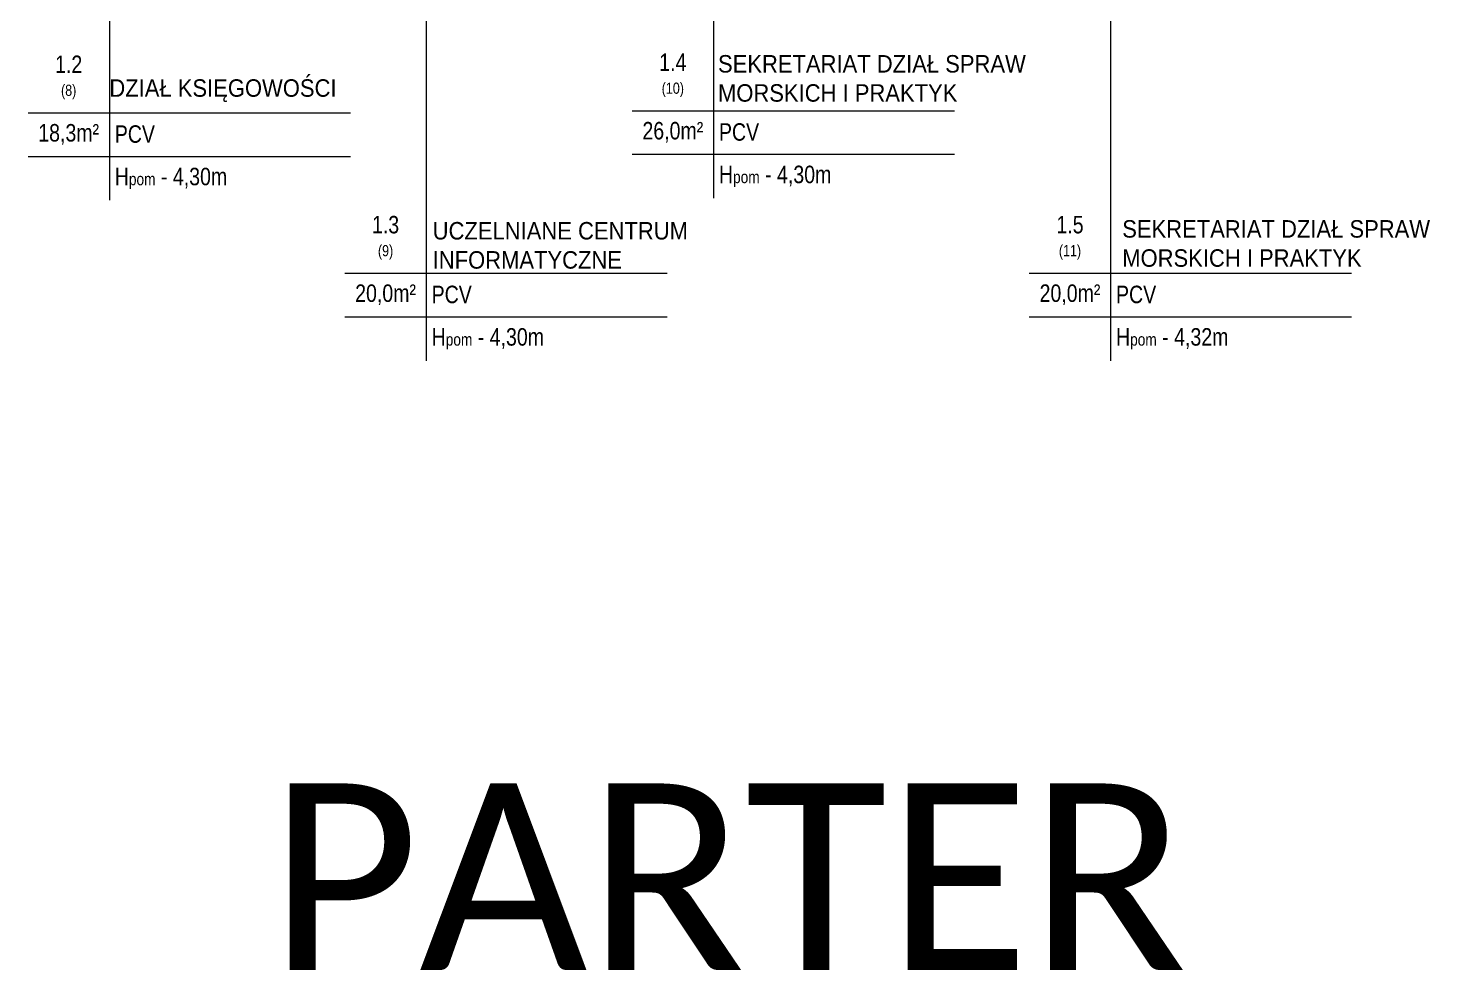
# Model space of a CAD drawing. Header units: millimetres. Extents: x -18485 to 40303, y -22087 to 35064.
# Drawn here: x 7966 to 9844, y 13828 to 15090 of the extents above; entities that cross this region are included whole.
import ezdxf

# ---------------------------------------------------------------- set-up
doc = ezdxf.new("R2010")
doc.units = ezdxf.units.MM
doc.layers.get('0').update_dxf_attribs({"lineweight": 25})
doc.layers.add('05-03_opis', color=10, linetype='Continuous', lineweight=5)
doc.styles.add('ariel', font='arial.ttf', dxfattribs={"width": 0.8})
doc.styles.get("Standard").update_dxf_attribs({"font": 'txt.shx'})

msp = doc.modelspace()

# ---------------------------------------------------------------- linework, layer by layer
at = {"layer": '05-03_opis'}
for p, q in [((8075.1, 15599.8), (8075.1, 14859.5)), ((8499.5, 15599.4), (8499.5, 14644.6)), ((8884.4, 15600.8), (8884.4, 14862.3)), ((9416.3, 15600.7), (9416.3, 14644.6)), ((7966.2, 14976.7), (8397.9, 14976.7)), ((8775.4, 14979.5), (9207.1, 14979.5)), ((7966.2, 14918.4), (8397.9, 14918.4)), ((8775.4, 14921.2), (9207.1, 14921.2)), ((8390.6, 14761.8), (8822.3, 14761.8)), ((9307.4, 14761.8), (9739.1, 14761.8)), ((8390.6, 14703.5), (8822.3, 14703.5)), ((9307.4, 14703.5), (9739.1, 14703.5))]:
    msp.add_line(p, q, dxfattribs=at)

# ---------------------------------------------------------------- texts
at = {"insert": (8288.8, 14078.1), "char_height": 2.5, "width": 3076.14, "attachment_point": 1}
msp.add_mtext('{\\fCalibri|b0|i0|c0|p34;\\H100x;PARTER}', dxfattribs=at)
at = {"layer": '05-03_opis', "style": 'ariel'}
for s, insert, char_height, width, attachment_point in [('1.2\\P{\\H0.6404x;(8)}', (8020.6, 15024.2), 23.423, 108.913, 5), ('1.4\\P{\\H0.6404x;(10)}', (8829.9, 15027), 23.423, 108.913, 5), ('{\\W0.9;SEKRETARIAT DZIAŁ SPRAW MORSKICH I PRAKTYK}', (8890.4, 15022.7), 23.423, 524.533, 4), ('{\\W0.9;DZIAŁ KSIĘGOWOŚCI}', (8075.1, 15006.4), 23.423, 356.637, 4), ('18,3m²', (8020.6, 14947.8), 23.42, 108.913, 5), (' PCV', (8075.1, 14948.1), 23.42, 322.789, 4), ('26,0m²', (8829.9, 14950.6), 23.42, 108.913, 5), (' PCV', (8884.4, 14950.9), 23.42, 322.789, 4), (' H{\\H0.7x;pom\\H1.429x; - 4,30m}', (8075.1, 14888.9), 23.423, 322.789, 4), (' H{\\H0.7x;pom\\H1.429x; - 4,30m}', (8884.4, 14891.7), 23.423, 322.789, 4), ('1.3\\P{\\H0.6404x;(9)}', (8445.1, 14809.3), 23.423, 108.913, 5), ('1.5\\P{\\H0.6404x;(11)}', (9361.9, 14809.3), 23.423, 108.913, 5), ('{\\W0.9;UCZELNIANE CENTRUM INFORMATYCZNE}', (8508.2, 14799), 23.423, 347.969, 4), ('{\\W0.9;SEKRETARIAT DZIAŁ SPRAW MORSKICH I PRAKTYK}', (9431.9, 14801.5), 23.423, 474.225, 4), ('20,0m²', (8445.1, 14732.9), 23.42, 108.913, 5), (' PCV', (8499.5, 14733.2), 23.42, 322.789, 4), ('20,0m²', (9361.9, 14732.9), 23.42, 108.913, 5), (' PCV', (9416.3, 14733.2), 23.42, 322.789, 4), (' H{\\H0.7x;pom\\H1.429x; - 4,30m}', (8499.5, 14674), 23.423, 322.789, 4), (' H{\\H0.7x;pom\\H1.429x; - 4,32m}', (9416.3, 14674), 23.423, 322.789, 4)]:
    msp.add_mtext(s, dxfattribs=dict(at, insert=insert, char_height=char_height, width=width, attachment_point=attachment_point))

doc.saveas('drawing.dxf')
